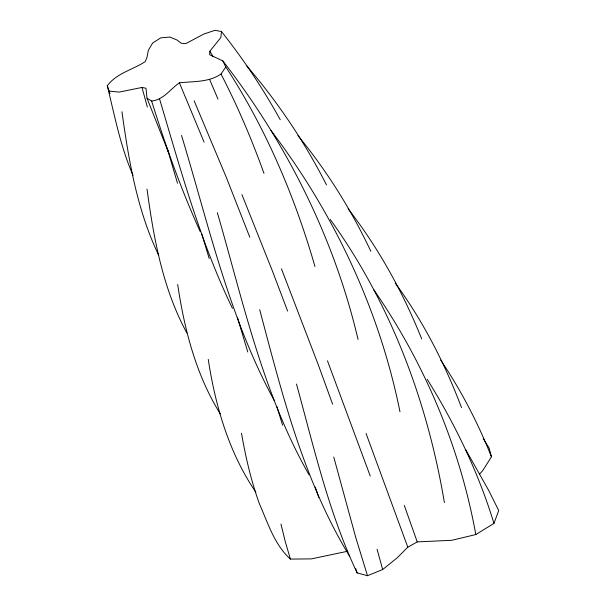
<?xml version="1.0" encoding="UTF-8"?>
<svg xmlns="http://www.w3.org/2000/svg" width="606" height="606" viewBox="0 0 606 606"><rect width="100%" height="100%" fill="white"/><g stroke="black" fill="none" stroke-linecap="round" stroke-linejoin="round"><path stroke-width="0.91" d="M133.032 175.255C120.45 146.682 114.701 115.852 107.277 85.772C116.625 73.129 132.722 69.834 145.288 61.585L147.091 56.896L148.319 50.29L152.682 42.996L160.711 37.875L169.778 37.049L176.838 39.92L181.345 43.284L185.754 43.624L203.942 34.012L214.986 30.3L221.485 31.535L220.887 37.458L209.827 51.26L209.691 54.76L222.796 60.858C286.555 143.16 334.224 237.908 358.063 339.474M296.493 384.045C313.991 447.781 328.755 512.865 357.146 572.92L367.494 575.7L382.674 569.534L397.119 557.884L407.8 547.195L417.239 541.893L451.841 540.287L475.824 534.545L493.958 523.395L498.723 510.555L488.497 490.042L465.749 449.72M483.224 438.638L489.057 447.932L491.451 456.78L482.785 470.514L479.732 473.937M109.072 91.089L119.177 92.097L141.986 87.453L145.97 88.256L147.023 98.248L151.629 101.013C163.575 99.876 170.248 89.074 179.391 82.81C193.526 81.227 208.631 82.522 221.008 74.038L225.826 66.948L222.796 60.858M347.708 551.233L311.401 558.883L290.425 559.088C274.374 544.718 267.882 522.895 259.368 503.692C251.104 480.846 245.672 457.098 241.461 433.199M246.498 65.599C277.79 102.035 304.803 142.13 326.505 184.981M297.879 135.547C326.907 170.869 351.313 209.903 370.819 251.248M221.485 31.535C243.453 59.244 263.118 88.756 280.237 119.708M348.086 208.752C378.735 248.286 403.051 292.463 421.67 338.83M395.263 283.161C423.2 321.195 444.827 363.577 461.537 407.641M270.98 130.502C334.02 213.388 379.303 309.492 399.968 411.709M330.27 219.455C390.514 303.121 427.419 401.339 444.403 502.632M373.591 289.456C424.389 362.88 459.833 446.637 475.824 534.545M440.653 360.062C461.09 390.309 477.914 422.905 491.451 456.78M255.868 492.208C228.924 452.818 215.433 406.126 208.252 359.403M225.826 66.948C265.814 128.313 294.713 196.291 314.969 266.534M209.827 51.26L213.153 56.737M427.23 379.341C455.265 424.382 478.452 472.589 493.958 523.395M220.281 413.845C195.943 374.834 184.429 329.512 177.664 284.456M186.83 332.936C162.809 288.706 153.712 238.506 147.031 189.163M349.723 556.422C303.629 480.876 282.214 394.339 259.701 309.704M309.121 474.922C262.815 393.741 243.12 301.568 217.357 212.698M274.283 400.574C229.144 317.711 208.714 224.977 181.527 135.426M221.008 74.038C237.643 106.095 251.748 139.41 263.981 173.384M232.462 308.34C200.124 241.559 180.671 169.725 159.545 98.892M158.719 255.277C137.107 210.358 128.775 160.719 121.95 111.769M200.086 231.348C180.952 189.08 165.415 145.288 151.629 101.013M179.391 82.81L204.093 142.13M194.155 100.846L226.341 177.437L249.793 237.211M209.646 79.484L217.963 99.058M168.839 153.318L147.023 98.248M241.938 194.64L272.511 271.238L287.615 311.067M281.457 268.829L318.067 364.176L332.626 404.202M327.467 360.797L370.258 476.104M407.8 547.195L366.054 433.457M417.239 541.893L404.3 505.457M107.277 85.772L109.997 93.574M315.226 486.959L318.786 497.473M355.745 568.678L357.146 572.92M201.783 234.067L209.214 258.542M367.494 575.7L355.911 538.022L333.747 457.007M237.522 317.718L247.756 351.965M167.18 148.22L177.513 183.262M276.821 406.429L282.601 425.162M290.425 559.088L285.32 541.825L280.957 524.069M377.076 549.241L382.674 569.534M141.986 87.453L147.349 107.042"/></g></svg>
